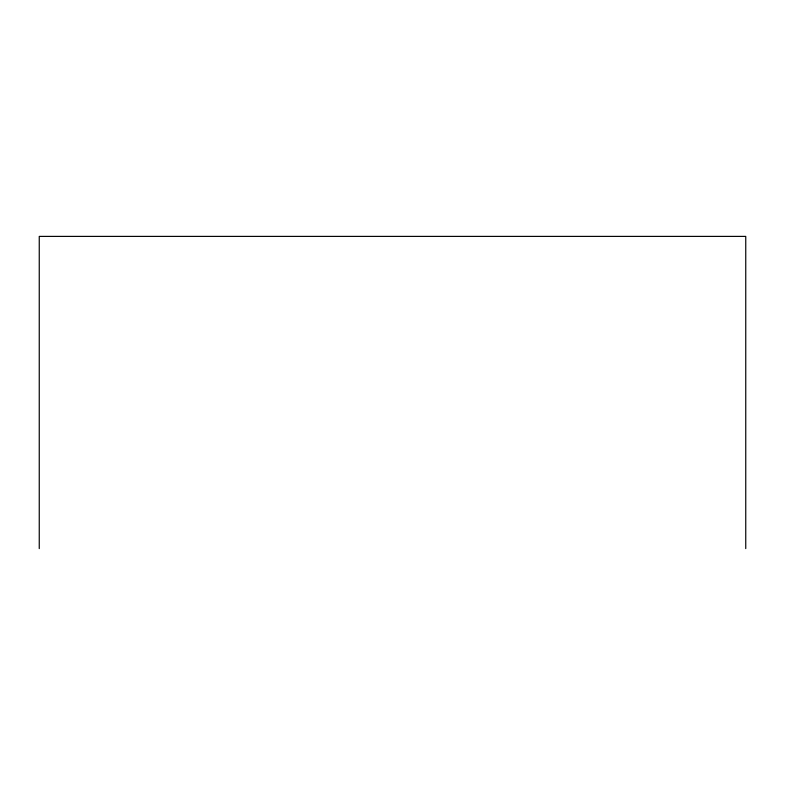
<?xml version="1.0" encoding="UTF-8"?>
<svg xmlns="http://www.w3.org/2000/svg" width="785" height="785" viewBox="0 0 785 785"><rect width="100%" height="100%" fill="white"/><g stroke="black" fill="none" stroke-linecap="round" stroke-linejoin="round"><path stroke-width="1.18" d="M745.75 548.607L745.75 236.393L39.25 236.393L39.25 548.607"/></g></svg>
